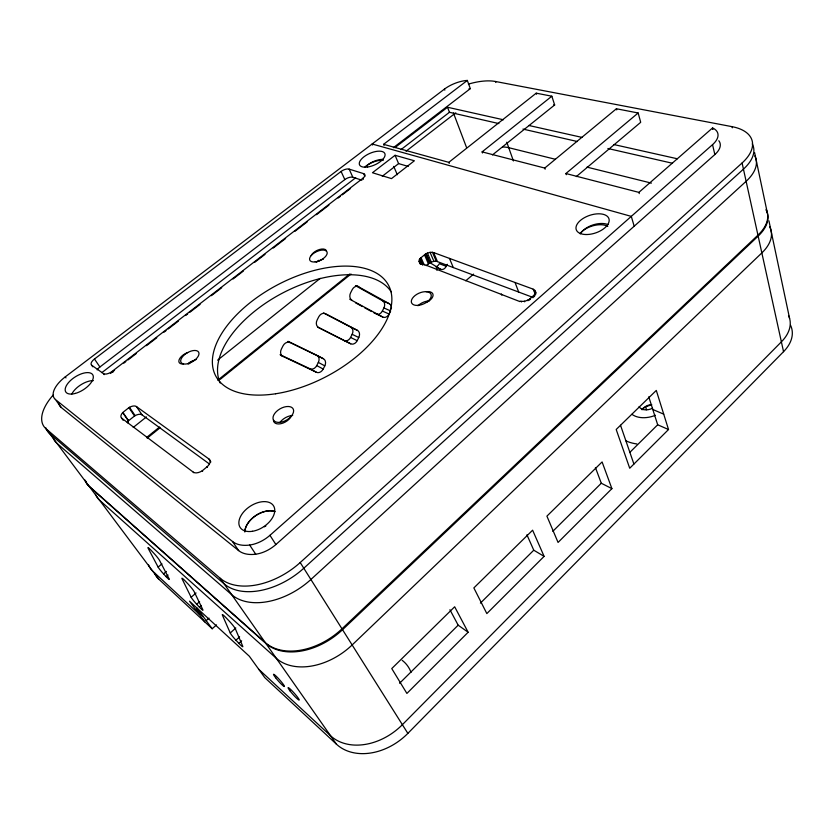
<?xml version="1.0" encoding="UTF-8"?>
<svg xmlns="http://www.w3.org/2000/svg" width="834" height="834" viewBox="0 0 834 834"><rect width="100%" height="100%" fill="white"/><g stroke="black" fill="none" stroke-linecap="round" stroke-linejoin="round"><path stroke-width="1.25" d="M535.334 293.12L535.511 294.965M419.533 259.301L419.075 260.844A6.495 3.419 -23.6 0 0 419.189 261.668L420.367 263.773M376.426 314.168A5.63 4.285 -66.2 0 0 382.358 311.04L383.911 307.954A5.63 4.285 -66.4 0 0 382.691 300.855L355.482 285.655M373.799 312.76L382.796 317.035A5.671 4.295 -66.1 0 0 389.092 314.043L390.656 310.936L383.911 307.954M436.839 267.766L440.3 269.09A5.546 4.076 -69.6 0 0 446.273 266.317L447.285 264.295M280.078 354.7L310.06 368.805A5.786 4.514 -61.2 0 0 316.732 365.584L318.327 362.404A5.786 4.514 -61.4 0 0 316.868 355.294L288.21 341.408M280.86 355.388L316.493 372.318A5.828 4.524 -61.3 0 0 323.185 369.045L324.801 365.855A5.828 4.524 -61.5 0 0 323.352 358.703L317.952 355.857M317.775 327.168L344.108 340.533A5.702 4.399 -63.9 0 0 350.582 337.447L352.156 334.319A5.702 4.399 -64.1 0 0 350.822 327.209L323.509 312.958M357.192 340.668L358.776 337.52A5.744 4.41 -64.1 0 0 357.452 330.379L325.531 313.72A5.901 4.65 -64.1 0 0 318.734 316.837L317.087 320.1A5.901 4.65 -63.9 0 0 318.588 327.491L350.697 343.796A5.744 4.41 -63.9 0 0 357.192 340.668L350.582 337.447M535.074 293.724L533.197 289.158M534.917 294.006L534.26 294.882M204.862 621.945L189.506 601.178L249.335 656.243L264.732 677.583L336.477 744.22A54.189 41.022 -38.2 0 0 407.857 733.378L783.543 351.677A46.6 29.034 -12.6 0 0 790.59 325.364M468.135 632.255L406.898 693.429L391.761 668.576L454.666 606.777L468.135 632.255L458.168 625.177L449.922 609.727M544.112 556.372L486.837 613.584L473.858 587.918L532.613 530.195L544.112 556.372L533.77 550.2L526.921 534.803M611.906 488.641L558.061 542.434L546.916 516.142L602.096 461.942L611.906 488.641L601.293 483.24L595.424 467.551M668.524 429.531L629.722 468.239L616.19 429.489L656.295 390.427L668.524 429.531L657.682 424.777L648.758 396.807M399.601 683.265L458.168 625.177M480.415 603.118L533.77 550.2M552.806 531.331L601.293 483.24M629.753 452.445L657.682 424.777M53.157 395.087A49.738 24.176 -32.8 0 0 45.985 428.718L88.884 485.972L265.264 642.576A58.995 40.126 -35.1 0 0 341.982 628.826L757.95 235.146A50.113 27.595 -14.7 0 0 766.092 209.417M85.548 480.811A47.715 25.343 -33.8 0 0 89.467 486.743L265.858 643.421A58.953 40.136 -35.1 0 0 342.534 629.712L758.158 236.116A50.092 27.605 -14.7 0 0 766.217 210.21M238.878 643.337A7.339 0.751 48.7 0 0 242.777 646.35L235.407 628.93A7.652 0.813 48.7 0 0 229.413 621.299L226.327 618.025A7.642 0.813 48.8 0 0 222.376 615.096L230.257 632.996A7.329 0.751 48.7 0 0 235.949 640.21L238.878 643.337L241.641 640.814M235.949 640.21L239.619 636.853M230.257 632.996L235.803 627.971M45.985 428.718L220.207 578.275A62.06 39.135 -33.7 0 0 300.209 562.533L742.093 162.974A52.313 26.438 -15.8 0 0 732.054 126.664L495.5 81.492A41.71 18.317 -21.7 0 0 468.416 84.119M89.467 486.743L158.637 579.036L212.201 628.763L216.527 624.875M206.217 620.632L209.021 618.13M238.649 550.607L232.54 541.516L55.378 399.476L61.163 407.43L238.649 550.607A33.433 20.892 -33.5 0 0 255.715 554.203A26.532 16.628 -33.7 0 0 275.866 544.55L714.853 154.551A26.313 13.219 -16 0 0 718.825 140.748M196.803 607.903L212.201 628.763M199.441 607.183A6.974 0.678 48.9 0 0 202.87 609.8L194.186 591.702A7.266 0.74 49 0 0 188.359 584.321L185.471 581.256A7.256 0.74 49 0 0 182.02 578.733L191.142 597.269A6.964 0.678 49 0 0 196.688 604.243L199.441 607.183L201.38 605.463M232.54 541.516A33.662 20.798 -33.3 0 0 249.668 545.04A26.719 16.555 -33.5 0 0 269.955 535.313L712.538 144.657A26.459 13.125 -16.1 0 0 712.632 127.967L712.914 129.197M196.688 604.243L199.597 601.668M530.07 298.666L533.082 296.018M191.142 597.269L196.032 592.974M566.276 174.692L565.9 173.524L638.896 192.373L712.497 127.998L712.778 129.228M163.547 573.886L166.143 576.669A6.682 0.625 49.1 0 0 169.208 578.973L159.555 560.417A6.953 0.678 49.2 0 0 153.863 553.265L151.152 550.367A6.943 0.678 49.2 0 0 148.087 548.178L158.137 567.11A6.672 0.625 49.1 0 0 163.547 573.886L166.383 571.446M166.143 576.669L168.03 575.043M158.137 567.11L161.932 563.857M465.737 280.787L473.587 274.136M576.315 176.589L640.7 122.306L638.156 112.986L616.409 108.754L544.748 168.061L482.104 151.882L482.511 152.976M565.9 173.524L638.156 112.986M209.428 463.996L142.061 414.884A7.662 3.961 -32.7 0 0 135.129 415.613A1.929 0.99 -32.6 0 0 134.545 415.989L128.572 420.722L122.869 412.423L128.884 407.68A1.939 0.99 -32.5 0 1 129.468 407.305A7.704 3.941 -32.6 0 1 136.432 406.544L208.969 459.023A8.423 4.775 -32.8 0 1 210.032 462.463A7.715 4.378 -32.8 0 1 206.957 466.873L202.61 470.491A2.366 1.345 -33 0 1 202.255 470.762A8.309 4.712 -32.9 0 1 193.227 472.127L121.701 418.188A7.683 3.93 -32.7 0 1 122.702 412.59L128.405 420.889A7.642 3.951 -32.8 0 0 127.248 422.494M426.268 265.629L429.083 263.304M420.409 258.227L425.194 254.287M146.659 437.433L159.565 427.039M217.768 380.189L349.654 274.032M147.17 438.184L160.076 427.8M220.218 379.355L351.01 274.021M492.467 154.915L554.652 104.969L551.847 96.202L536.22 93.168L448.807 162.349L383.588 144.324L467.332 80.439L470.324 88.644L393.356 147.701M133.231 427.446L146.44 416.906M217.591 360.184L320.246 278.347M482.104 151.882L551.847 96.202M382.274 176.266L398.6 163.61L408.243 166.414M406.054 151.235L453.925 114.248A29.534 13.281 -21.6 0 1 455.802 112.871M91.75 365.282L103.489 373.622A7.183 3.461 -31.9 0 0 112.142 371.37L362.8 178.34A6.307 2.898 -24.4 0 0 363.687 173.66L349.144 169.114A6.203 2.804 -24.6 0 0 341.096 171.45L94.471 359.016A7.058 3.336 -31.8 0 0 91.709 365.313L92.782 366.783M110.422 373.476L114.539 370.306M123.818 363.155L125.871 361.57M127.936 359.986L136.182 353.626M146.482 345.693L156.792 337.749M164.006 332.193L166.06 330.608M168.124 329.023L178.434 321.08M185.648 315.523L187.702 313.938M189.766 312.343L200.066 304.41M211.409 295.674L221.708 287.73M233.051 279.004L243.351 271.06M254.683 262.324L264.993 254.391M273.239 248.042L285.603 238.514M294.882 231.362L307.246 221.834M316.513 214.692L328.888 205.164M338.156 198.023L340.22 196.428M342.284 194.843L350.52 188.494M401.018 149.588L449.453 112.277L498.878 123.578M395.076 155.291L372.454 172.732L391.5 178.612L414.383 160.774L395.076 155.291L398.6 163.61M101.831 372.642L355.691 177.757M394.899 147.649L447.535 107.252L503.392 119.773M97.171 369.889A7.016 3.357 -32 0 1 99.913 366.991L344.828 179.591A6.172 2.825 -24.6 0 1 352.865 177.277L361.883 180.175M55.43 399.434A25.093 11.916 -32.6 0 1 65.24 376.885L444.428 89.123A21.371 9.184 -21.9 0 1 467.332 80.418M528.964 299.489L527.766 300.125L527.953 300.751M426.56 253.442L429.593 252.452A6.38 3.357 -23.4 0 1 430.584 252.295L432.898 252.358M430.448 262.449L433.451 261.48A6.338 3.378 -23.4 0 1 433.93 261.396A6.338 3.378 -23.4 0 1 434.41 261.334L436.735 261.407M527.724 300.146L525.608 300.928A7.37 4.222 -20.9 0 1 524.419 301.22A7.37 4.222 -20.9 0 1 523.304 301.366L521.24 301.355L521.479 301.96M521.208 301.355L520.135 301.137M553.661 104.771L554.652 104.969M528.787 125.465L582.111 137.422M613.855 144.543L677.333 158.773M522.96 129.082L577.462 141.54M607.871 148.494L672.506 163.266M555.444 159.294L508.73 147.691A28.763 13.844 -21.3 0 0 502.766 146.993M587.011 167.134L651.406 183.115M433.701 252.608L533.103 289.127M437.548 261.657L532.717 297.321M446.273 266.317L439.309 263.7A5.515 4.076 -69.6 0 1 435.682 266.817M420.868 263.19L519.936 301.595M652.803 409.494L663.718 414.164M356.566 285.687L389.457 303.795A5.671 4.295 -66.3 0 1 391.323 308.934M382.691 300.855L389.457 303.795M382.358 311.04L389.092 314.043M349.738 299.239L382.796 317.035M350.822 327.209L357.452 330.379M352.156 334.319L358.776 337.52M287.897 341.45L323.352 358.703M344.108 340.533L350.697 343.796M318.327 362.404L324.801 365.855M316.732 365.584L323.185 369.045M355.545 302.825L362.394 306.558M364.666 307.798L371.516 311.52M310.06 368.805L316.493 372.318M429.312 262.303L440.3 269.09M195.604 609.393L202.902 616.138M198.888 613.887L152.737 571.165A44.786 26.719 -35.5 0 1 148.567 564.941M258.759 669.306L330.545 735.755A54.596 40.981 -37.9 0 0 402.384 724.683L781.385 341.857A46.902 28.94 -12.8 0 0 788.526 315.575M65.271 376.905L65.969 377.896M220.207 578.275L265.264 642.576M265.858 643.421L336.477 744.22M121.701 418.188L123.14 420.263M94.471 359.016L99.892 366.97M103.489 373.622L104.187 374.643M129.468 407.305L135.129 415.613M128.884 407.68L134.545 415.989M136.432 406.544L142.061 414.884M112.163 371.38L112.84 372.391M193.227 472.127L193.603 472.68M249.668 545.04L255.715 554.203M202.255 470.762L202.62 471.314M206.957 466.863L207.322 467.426M208.969 459.023L210.877 461.963M269.955 535.313L275.866 544.55M300.209 562.533L341.982 628.826M342.534 629.712L407.857 733.378M341.085 171.45L344.828 179.591M349.144 169.114L352.855 177.288M362.8 178.34L363.27 179.383M363.687 173.66L364.844 176.255M419.929 258.686L422.14 263.773M422.39 264.336L422.629 264.899M419.387 259.603L421.358 264.128M420.774 263.158L421.264 264.295M419.095 261.313L420.326 264.138M372.558 145.022L372.12 144.001L631.286 216.381L634.184 226.222M421.066 257.685L424.245 265.014M422.88 264.618L420.18 258.404L422.765 264.732M424.516 254.85L428.405 263.857M426.153 253.64L430.021 262.658M425.861 253.797L429.739 262.814M425.684 253.911L429.562 262.918M425.517 254.026L429.395 263.044M425.434 254.089L429.312 263.106M393.731 166.383L397.307 174.733M383.588 144.324L384.026 145.345M436.463 269.153L436.953 270.299M427.446 253.067L431.314 262.095M432.471 252.306L436.318 261.344M430.073 252.368L433.93 261.396M433.607 252.566L437.454 261.615M449.474 258.394L453.279 267.547M501.338 293.964L501.818 295.163M448.807 162.349L449.234 163.433M515.047 282.497L518.696 292.067M447.535 107.252L449.453 112.277M444.428 89.123L444.814 90.145M453.456 113.017L466.571 147.597M524.419 301.22L524.649 301.825M530.33 298.436L530.549 299.052M529.778 298.916L529.955 299.573M529.632 299.041L529.757 299.729M529.246 299.302L529.475 299.917M532.478 296.55L532.936 297.769M534.187 294.975L534.636 296.195M533.499 295.653L533.948 296.873M535.407 291.222L535.751 292.463M534.855 290.242L535.751 292.682M535.491 292.526L535.939 293.745M533.906 289.481L535.48 293.735M506.791 142.218L513.431 160.952M495.5 81.492L495.834 82.441M620.527 425.267L633.913 464.058M544.748 168.061L545.134 169.208M536.22 93.168L536.575 94.252M645.797 407.43L646.558 409.786M616.409 108.754L616.733 109.911M638.896 192.373L639.251 193.603M712.538 144.657L714.853 154.551M768.927 220.802L789.589 318.421M732.054 126.664L732.294 127.8M742.093 162.974L757.95 235.146M758.158 236.116L783.543 351.677M754.593 152.539L767.165 212.107M88.884 485.972A47.736 25.333 -33.8 0 1 84.974 480.04M53.095 437.485A49.227 24.488 -33.1 0 0 56.858 443.24L231.716 594.705A61.278 39.417 -34 0 0 310.894 579.484L746.128 181.301A51.75 26.751 -15.5 0 0 754.801 155.968M45.912 427.894A49.56 24.28 -32.9 0 0 49.633 433.597L224.075 583.8A61.789 39.229 -33.8 0 0 303.805 568.235L743.448 169.135A52.125 26.542 -15.7 0 0 752.258 143.896M95.514 494.124A47.246 25.593 -34 0 0 99.475 500.108L276.231 658.234A58.255 40.313 -35.5 0 0 352.146 644.963L761.849 252.91A49.581 27.845 -14.4 0 0 769.74 226.9M158.637 579.036A44.515 26.834 -35.6 0 1 154.446 572.791M642.086 409.796A9.455 6.297 -16.2 0 1 651.698 404.532M636.895 443.969A40.793 27.261 -16.1 0 1 625.875 440.842M655.388 415.259A20.621 13.615 -16.3 0 1 631.964 414.321M652.595 408.17A9.508 6.276 -16.3 0 1 639.125 406.554M642.201 409.035A14.866 9.935 -16.1 0 1 651.583 405.032M402.176 660.33A46.35 34.705 -37.6 0 1 411.026 672.381M290.044 342.576A5.984 4.775 -61.1 0 0 283.018 345.849L281.35 349.154A5.984 4.775 -60.9 0 0 282.987 356.556M358.808 286.656A5.817 4.524 -66.7 0 0 352.219 289.648L350.593 292.859A5.817 4.524 -66.4 0 0 351.958 300.24M469.01 88.727A21.267 9.257 -21.8 0 1 470.324 88.623M61.216 407.388A24.947 12.01 -32.8 0 1 59.047 403.896M71.797 394.065A15.909 7.673 -32.7 0 1 93.345 380.596M128.467 420.086A20.819 10.623 -33.2 0 1 127.8 422.921M264.357 526.817A12.051 7.579 -33.5 0 1 265.848 526.014M220.176 383.014A97.015 52.281 -27.7 0 1 281.59 293.558A97.015 52.281 -27.7 0 1 391.375 292.036M365 167.019A13.803 6.318 -24 0 1 383.223 160.441M365.156 167.175A13.792 6.307 -24 0 1 382.983 159.367M580.016 233.603A17.139 9.341 -18.5 0 1 607.778 226.4M580.308 233.822A17.128 9.33 -18.5 0 1 608.09 224.648M244.821 532.009A19.766 12.312 -33.4 0 1 255.34 515.819A19.766 12.312 -33.4 0 1 274.605 511.471M244.946 531.216A19.766 12.312 -33.4 0 1 256.121 515.402A19.766 12.312 -33.4 0 1 275.012 511.617M183.543 363.958A9.091 4.597 -30.5 0 1 179.102 359.798A9.091 4.597 -30.5 0 1 187.65 352.573M188.609 364.083A10.123 5.202 -30.5 0 1 196.271 359.433M188.765 362.998A9.038 4.629 -30.6 0 1 192.8 360.924M311.145 255.59A8.517 4.201 -26.1 0 1 319.495 249.502A8.517 4.201 -26.1 0 1 326.501 251.17M318.452 261.417A9.508 4.764 -26.1 0 1 323.404 259.113M316.586 262.283A8.476 4.233 -26.1 0 1 318.869 260.281M426.237 291.712A9.487 5.223 -24 0 1 433.086 295.111A9.487 5.223 -24 0 1 426.226 302.513M417.98 305.755A10.55 5.88 -24.1 0 1 429.156 300.886M291.243 416.239A10.123 5.817 -29.9 0 1 280.849 423.703A10.123 5.817 -29.9 0 1 273.427 419.95M279.943 422.431A11.238 6.526 -29.9 0 1 292.671 415.488M290.201 691.136A8.34 0.897 48.3 0 0 299.177 700.08A8.34 0.897 48.3 0 0 291.535 690.302A8.34 0.897 48.3 0 0 290.201 691.136M275.668 677.792A8.194 0.865 48.4 0 0 284.394 686.507A8.194 0.865 48.4 0 0 276.815 676.833A8.194 0.865 48.4 0 0 275.668 677.792M275.574 393.773A97.578 51.937 -27.6 0 0 389.645 287.657A97.578 51.937 -27.6 0 0 241.12 310.404A97.578 51.937 -27.6 0 0 275.574 393.773M75.467 393.387A16.002 7.621 -32.6 0 0 92.897 375.029A16.002 7.621 -32.6 0 0 69.378 381.638A16.002 7.621 -32.6 0 0 75.467 393.387M367.586 167.019A13.865 6.255 -24 0 0 384.933 153.769A13.865 6.255 -24 0 0 364.031 156.75A13.865 6.255 -24 0 0 367.586 167.019M586 234.531A17.233 9.268 -18.6 0 0 609.07 219.238A17.233 9.268 -18.6 0 0 582.674 218.737A17.233 9.268 -18.6 0 0 586 234.531M252.514 531.279A19.901 12.26 -33.2 0 0 274.042 506.759A19.901 12.26 -33.2 0 0 243.841 511.711A19.901 12.26 -33.2 0 0 252.514 531.279M187.64 363.718A10.175 5.16 -30.4 0 0 198.638 352.156A10.175 5.16 -30.4 0 0 183.23 355.941A10.175 5.16 -30.4 0 0 187.64 363.718M315.189 261.897A9.56 4.733 -26.1 0 0 327.095 252.17A9.56 4.733 -26.1 0 0 312.833 253.963A9.56 4.733 -26.1 0 0 315.189 261.897M417.636 305.411A10.613 5.838 -24.1 0 0 431.168 294.746A10.613 5.838 -24.1 0 0 415.092 295.517A10.613 5.838 -24.1 0 0 417.636 305.411M280.38 422.275A11.311 6.495 -29.8 0 0 293.349 409.296A11.311 6.495 -29.8 0 0 276.179 411.767A11.311 6.495 -29.8 0 0 280.38 422.275"/></g></svg>
